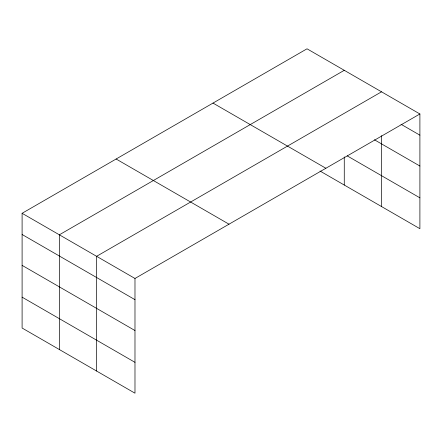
<?xml version="1.0" encoding="UTF-8"?>
<svg xmlns="http://www.w3.org/2000/svg" width="442" height="442" viewBox="0 0 442 442"><rect width="100%" height="100%" fill="white"/><g stroke="black" fill="none" stroke-linecap="round" stroke-linejoin="round"><path stroke-width="0.66" d="M419.9 113.975L307.019 48.802L22.1 213.298L22.1 328.025L134.981 393.198L134.981 278.471L419.9 113.975L419.9 228.702L320.025 171.037M344.268 70.311L59.35 234.807L59.35 349.534M381.518 91.82L96.605 256.31L96.605 371.037M401.004 124.268L419.9 135.175M374.424 139.782L419.9 166.037M347.224 155.877L419.9 197.839M212.994 103.085L325.876 168.258M116.124 159.015L229.006 224.188M22.1 213.298L134.981 278.471M22.1 234.498L134.981 299.67M22.1 265.36L134.981 330.533M22.1 297.162L134.981 362.335M381.518 135.65L381.518 206.541M344.268 156.916L344.268 185.038"/></g></svg>
